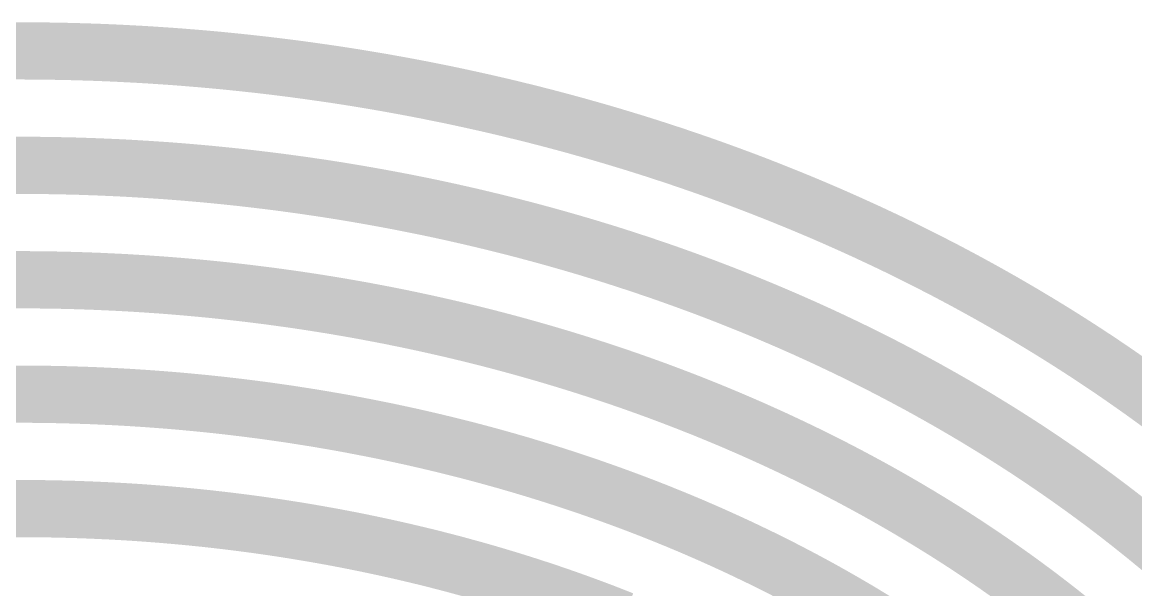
# Model space of a CAD drawing. Header units: metres. Extents: x -4.33 to 4.48, y -3.25 to 3.4.
# Drawn here: x 0.075 to 2.992, y 1.913 to 3.4 of the extents above; entities that cross this region are included whole.
import ezdxf

# ---------------------------------------------------------------- set-up
doc = ezdxf.new("R2010")
doc.units = ezdxf.units.M
doc.layers.add('FRONT', color=7, linetype='Continuous')

msp = doc.modelspace()

# ---------------------------------------------------------------- linework, layer by layer
at = {"layer": 'FRONT', "const_width": 0.15}
for points in [[(-0.0007, 3.325), (0.0265, 3.3252), (0.0537, 3.3253), (0.0809, 3.3253), (0.108, 3.3252), (0.1352, 3.3249), (0.1624, 3.3244), (0.1896, 3.3239), (0.2168, 3.3232), (0.2439, 3.3224), (0.2711, 3.3215), (0.2983, 3.3204), (0.3254, 3.3192), (0.3526, 3.3178), (0.3797, 3.3164), (0.4068, 3.3148), (0.4339, 3.313), (0.461, 3.3112), (0.4881, 3.3092), (0.5151, 3.307), (0.5422, 3.3048), (0.5692, 3.3024), (0.5962, 3.2999), (0.6232, 3.2972), (0.6502, 3.2944), (0.6771, 3.2915), (0.7041, 3.2885), (0.731, 3.2853), (0.7578, 3.282), (0.7847, 3.2786), (0.8115, 3.275), (0.8383, 3.2713), (0.8651, 3.2675), (0.8918, 3.2636), (0.9185, 3.2595), (0.9452, 3.2553), (0.9718, 3.2509), (0.9984, 3.2465), (1.025, 3.2419), (1.0515, 3.2371), (1.078, 3.2323), (1.1045, 3.2273), (1.1309, 3.2222), (1.1572, 3.2169), (1.1836, 3.2116), (1.2099, 3.2061), (1.2361, 3.2004), (1.2623, 3.1947), (1.2885, 3.1888), (1.3146, 3.1828), (1.3406, 3.1767), (1.3666, 3.1704), (1.3926, 3.164), (1.4185, 3.1575), (1.4443, 3.1509), (1.4701, 3.1441), (1.4959, 3.1372), (1.5216, 3.1302), (1.5472, 3.123), (1.5728, 3.1158), (1.5983, 3.1084), (1.6237, 3.1009), (1.6491, 3.0932), (1.6745, 3.0855), (1.6997, 3.0776), (1.7249, 3.0696), (1.7501, 3.0614), (1.7752, 3.0532), (1.8002, 3.0448), (1.8251, 3.0363), (1.85, 3.0277), (1.8748, 3.019), (1.8995, 3.0101), (1.9242, 3.0011), (1.9488, 2.992), (1.9733, 2.9828), (1.9977, 2.9735), (2.0221, 2.964), (2.0464, 2.9544), (2.0706, 2.9447), (2.0947, 2.9349), (2.1188, 2.925), (2.1428, 2.9149), (2.1667, 2.9048), (2.1905, 2.8945), (2.2142, 2.8841), (2.2378, 2.8736), (2.2614, 2.8629), (2.2849, 2.8522), (2.3082, 2.8413), (2.3315, 2.8304), (2.3548, 2.8193), (2.3779, 2.8081), (2.4009, 2.7968), (2.4238, 2.7853), (2.4467, 2.7738), (2.4694, 2.7621), (2.4921, 2.7504), (2.5146, 2.7385), (2.5371, 2.7265), (2.5595, 2.7144), (2.5817, 2.7022), (2.6039, 2.6899), (2.626, 2.6775), (2.6479, 2.665), (2.6698, 2.6523), (2.6916, 2.6396), (2.7132, 2.6267), (2.7348, 2.6138), (2.7562, 2.6007), (2.7776, 2.5876), (2.7988, 2.5743), (2.82, 2.5609), (2.841, 2.5474), (2.8619, 2.5339), (2.8827, 2.5202), (2.9034, 2.5064), (2.924, 2.4925), (2.9445, 2.4785), (2.9648, 2.4644), (2.985, 2.4502), (3.0052, 2.436), (3.0252, 2.4216), (3.0451, 2.4071), (3.0649, 2.3925), (3.0845, 2.3778)], [(-0.0032, 3.025), (0.0221, 3.0252), (0.0474, 3.0254), (0.0727, 3.0254), (0.098, 3.0253), (0.1233, 3.025), (0.1486, 3.0247), (0.1739, 3.0242), (0.1992, 3.0237), (0.2245, 3.023), (0.2498, 3.0221), (0.2751, 3.0212), (0.3003, 3.0201), (0.3256, 3.019), (0.3508, 3.0177), (0.3761, 3.0162), (0.4013, 3.0147), (0.4265, 3.013), (0.4518, 3.0113), (0.4769, 3.0094), (0.5021, 3.0074), (0.5273, 3.0052), (0.5524, 3.003), (0.5776, 3.0006), (0.6027, 2.9981), (0.6278, 2.9955), (0.6528, 2.9928), (0.6779, 2.9899), (0.7029, 2.9869), (0.7279, 2.9839), (0.7529, 2.9807), (0.7778, 2.9773), (0.8027, 2.9739), (0.8276, 2.9703), (0.8525, 2.9667), (0.8773, 2.9629), (0.9021, 2.959), (0.9269, 2.9549), (0.9516, 2.9508), (0.9763, 2.9465), (1.001, 2.9421), (1.0256, 2.9376), (1.0502, 2.933), (1.0748, 2.9283), (1.0993, 2.9234), (1.1238, 2.9185), (1.1482, 2.9134), (1.1726, 2.9082), (1.1969, 2.9029), (1.2213, 2.8974), (1.2455, 2.8919), (1.2697, 2.8862), (1.2939, 2.8804), (1.318, 2.8746), (1.3421, 2.8685), (1.3661, 2.8624), (1.3901, 2.8562), (1.414, 2.8498), (1.4379, 2.8434), (1.4617, 2.8368), (1.4855, 2.8301), (1.5092, 2.8233), (1.5329, 2.8164), (1.5565, 2.8094), (1.58, 2.8022), (1.6035, 2.795), (1.6269, 2.7876), (1.6503, 2.7801), (1.6736, 2.7725), (1.6968, 2.7648), (1.72, 2.757), (1.7431, 2.7491), (1.7661, 2.7411), (1.7891, 2.7329), (1.812, 2.7247), (1.8348, 2.7163), (1.8576, 2.7079), (1.8803, 2.6993), (1.903, 2.6906), (1.9255, 2.6818), (1.948, 2.6729), (1.9704, 2.6639), (1.9927, 2.6548), (2.015, 2.6456), (2.0372, 2.6362), (2.0593, 2.6268), (2.0813, 2.6173), (2.1033, 2.6076), (2.1252, 2.5979), (2.1469, 2.588), (2.1687, 2.5781), (2.1903, 2.568), (2.2118, 2.5578), (2.2333, 2.5476), (2.2547, 2.5372), (2.276, 2.5267), (2.2972, 2.5161), (2.3183, 2.5055), (2.3393, 2.4947), (2.3602, 2.4838), (2.3811, 2.4728), (2.4018, 2.4617), (2.4225, 2.4506), (2.4431, 2.4393), (2.4635, 2.4279), (2.4839, 2.4164), (2.5042, 2.4049), (2.5244, 2.3932), (2.5445, 2.3814), (2.5645, 2.3696), (2.5844, 2.3576), (2.6042, 2.3455), (2.6239, 2.3334), (2.6435, 2.3212), (2.663, 2.3088), (2.6824, 2.2964), (2.7017, 2.2839), (2.7209, 2.2712), (2.74, 2.2585), (2.7589, 2.2457), (2.7778, 2.2328), (2.7966, 2.2199), (2.8152, 2.2068), (2.8338, 2.1936), (2.8522, 2.1804), (2.8706, 2.167), (2.8888, 2.1536), (2.9069, 2.1401), (2.9249, 2.1265), (2.9428, 2.1128), (2.9605, 2.099), (2.9782, 2.0851), (2.9957, 2.0712), (3.0132, 2.0572), (3.0305, 2.043), (3.0477, 2.0288), (3.0647, 2.0146), (3.0817, 2.0002)], [(-0.0053, 2.7249), (0.0181, 2.7252), (0.0416, 2.7254), (0.065, 2.7254), (0.0884, 2.7254), (0.1118, 2.7252), (0.1352, 2.7249), (0.1586, 2.7246), (0.182, 2.7241), (0.2054, 2.7235), (0.2288, 2.7228), (0.2522, 2.722), (0.2756, 2.7211), (0.299, 2.72), (0.3224, 2.7189), (0.3458, 2.7177), (0.3691, 2.7163), (0.3925, 2.7149), (0.4158, 2.7133), (0.4391, 2.7117), (0.4624, 2.7099), (0.4857, 2.708), (0.509, 2.706), (0.5323, 2.7039), (0.5555, 2.7017), (0.5787, 2.6994), (0.6019, 2.697), (0.6251, 2.6944), (0.6483, 2.6918), (0.6714, 2.6891), (0.6946, 2.6862), (0.7176, 2.6833), (0.7407, 2.6802), (0.7638, 2.677), (0.7868, 2.6738), (0.8098, 2.6704), (0.8328, 2.6669), (0.8557, 2.6633), (0.8786, 2.6596), (0.9015, 2.6558), (0.9243, 2.6519), (0.9471, 2.6479), (0.9699, 2.6438), (0.9926, 2.6395), (1.0153, 2.6352), (1.038, 2.6308), (1.0606, 2.6262), (1.0832, 2.6216), (1.1058, 2.6168), (1.1283, 2.612), (1.1508, 2.607), (1.1732, 2.6019), (1.1956, 2.5968), (1.218, 2.5915), (1.2403, 2.5861), (1.2625, 2.5806), (1.2847, 2.5751), (1.3069, 2.5694), (1.329, 2.5636), (1.3511, 2.5577), (1.3731, 2.5517), (1.395, 2.5456), (1.417, 2.5394), (1.4388, 2.5331), (1.4606, 2.5267), (1.4824, 2.5202), (1.5041, 2.5136), (1.5257, 2.5069), (1.5473, 2.5001), (1.5688, 2.4932), (1.5903, 2.4862), (1.6117, 2.4791), (1.6331, 2.4719), (1.6543, 2.4646), (1.6756, 2.4572), (1.6967, 2.4497), (1.7178, 2.4421), (1.7389, 2.4344), (1.7598, 2.4266), (1.7807, 2.4187), (1.8016, 2.4107), (1.8224, 2.4026), (1.8431, 2.3944), (1.8637, 2.3862), (1.8842, 2.3778), (1.9047, 2.3693), (1.9252, 2.3608), (1.9455, 2.3521), (1.9658, 2.3433), (1.986, 2.3345), (2.0061, 2.3255), (2.0261, 2.3165), (2.0461, 2.3074), (2.066, 2.2981), (2.0858, 2.2888), (2.1055, 2.2794), (2.1252, 2.2699), (2.1448, 2.2603), (2.1643, 2.2506), (2.1837, 2.2408), (2.203, 2.231), (2.2222, 2.221), (2.2414, 2.211), (2.2605, 2.2008), (2.2794, 2.1906), (2.2983, 2.1803), (2.3172, 2.1699), (2.3359, 2.1594), (2.3545, 2.1488), (2.3731, 2.1381), (2.3915, 2.1274), (2.4099, 2.1165), (2.4281, 2.1056), (2.4463, 2.0946), (2.4644, 2.0835), (2.4824, 2.0723), (2.5003, 2.0611), (2.5181, 2.0497), (2.5358, 2.0383), (2.5534, 2.0268), (2.5709, 2.0152), (2.5883, 2.0035), (2.6056, 1.9917), (2.6228, 1.9799), (2.6399, 1.9679), (2.6569, 1.9559), (2.6738, 1.9439), (2.6906, 1.9317), (2.7073, 1.9194), (2.7239, 1.9071), (2.7404, 1.8947), (2.7567, 1.8822), (2.773, 1.8697), (2.7892, 1.8571), (2.8052, 1.8444), (2.8212, 1.8316)], [(-0.007, 2.4249), (0.0145, 2.4252), (0.0361, 2.4254), (0.0576, 2.4255), (0.0791, 2.4255), (0.1006, 2.4254), (0.1222, 2.4252), (0.1437, 2.4249), (0.1652, 2.4245), (0.1868, 2.424), (0.2083, 2.4234), (0.2298, 2.4227), (0.2513, 2.422), (0.2728, 2.4211), (0.2943, 2.4201), (0.3158, 2.4191), (0.3373, 2.4179), (0.3587, 2.4167), (0.3802, 2.4153), (0.4017, 2.4139), (0.4231, 2.4123), (0.4445, 2.4107), (0.4659, 2.409), (0.4873, 2.4072), (0.5087, 2.4052), (0.5301, 2.4032), (0.5514, 2.4011), (0.5728, 2.3989), (0.5941, 2.3966), (0.6154, 2.3942), (0.6366, 2.3917), (0.6579, 2.3891), (0.6791, 2.3864), (0.7003, 2.3837), (0.7215, 2.3808), (0.7426, 2.3778), (0.7638, 2.3748), (0.7849, 2.3716), (0.8059, 2.3683), (0.827, 2.365), (0.848, 2.3616), (0.869, 2.358), (0.89, 2.3544), (0.9109, 2.3507), (0.9318, 2.3469), (0.9526, 2.3429), (0.9735, 2.3389), (0.9943, 2.3348), (1.015, 2.3307), (1.0357, 2.3264), (1.0564, 2.322), (1.0771, 2.3175), (1.0977, 2.313), (1.1182, 2.3083), (1.1387, 2.3036), (1.1592, 2.2987), (1.1797, 2.2938), (1.2001, 2.2888), (1.2204, 2.2837), (1.2407, 2.2785), (1.261, 2.2732), (1.2812, 2.2678), (1.3014, 2.2623), (1.3215, 2.2567), (1.3416, 2.2511), (1.3616, 2.2453), (1.3816, 2.2395), (1.4015, 2.2335), (1.4214, 2.2275), (1.4412, 2.2214), (1.461, 2.2152), (1.4807, 2.2089), (1.5003, 2.2025), (1.5199, 2.1961), (1.5395, 2.1895), (1.559, 2.1829), (1.5784, 2.1761), (1.5978, 2.1693), (1.6171, 2.1624), (1.6363, 2.1554), (1.6555, 2.1483), (1.6746, 2.1412), (1.6937, 2.1339), (1.7127, 2.1266), (1.7316, 2.1192), (1.7505, 2.1116), (1.7693, 2.104), (1.788, 2.0964), (1.8067, 2.0886), (1.8253, 2.0808), (1.8438, 2.0728), (1.8623, 2.0648), (1.8807, 2.0567), (1.899, 2.0485), (1.9173, 2.0402), (1.9354, 2.0319), (1.9535, 2.0235), (1.9716, 2.0149), (1.9895, 2.0063), (2.0074, 1.9977), (2.0252, 1.9889), (2.0429, 1.9801), (2.0606, 1.9712), (2.0782, 1.9622), (2.0956, 1.9531), (2.1131, 1.9439), (2.1304, 1.9347), (2.1476, 1.9254), (2.1648, 1.916), (2.1819, 1.9065), (2.1989, 1.8969), (2.2158, 1.8873), (2.2326, 1.8776), (2.2494, 1.8678), (2.2661, 1.858), (2.2826, 1.848), (2.2991, 1.838), (2.3155, 1.8279)], [(-0.0083, 2.1249), (0.0113, 2.1252), (0.0309, 2.1254), (0.0506, 2.1255), (0.0702, 2.1255), (0.0899, 2.1255), (0.1095, 2.1254), (0.1292, 2.1252), (0.1488, 2.1249), (0.1684, 2.1245), (0.1881, 2.124), (0.2077, 2.1235), (0.2273, 2.1228), (0.247, 2.1221), (0.2666, 2.1213), (0.2862, 2.1204), (0.3058, 2.1195), (0.3254, 2.1184), (0.345, 2.1173), (0.3646, 2.1161), (0.3841, 2.1148), (0.4037, 2.1134), (0.4232, 2.1119), (0.4428, 2.1104), (0.4623, 2.1087), (0.4818, 2.107), (0.5013, 2.1052), (0.5208, 2.1033), (0.5402, 2.1013), (0.5596, 2.0993), (0.5791, 2.0971), (0.5985, 2.0949), (0.6178, 2.0926), (0.6372, 2.0902), (0.6565, 2.0877), (0.6759, 2.0852), (0.6951, 2.0825), (0.7144, 2.0798), (0.7337, 2.077), (0.7529, 2.0741), (0.7721, 2.0711), (0.7912, 2.0681), (0.8104, 2.0649), (0.8295, 2.0617), (0.8486, 2.0584), (0.8676, 2.055), (0.8866, 2.0516), (0.9056, 2.048), (0.9246, 2.0444), (0.9435, 2.0407), (0.9624, 2.0369), (0.9812, 2.033), (1.0001, 2.029), (1.0188, 2.025), (1.0376, 2.0209), (1.0563, 2.0167), (1.075, 2.0124), (1.0936, 2.008), (1.1122, 2.0036), (1.1308, 1.9991), (1.1493, 1.9945), (1.1677, 1.9898), (1.1862, 1.985), (1.2046, 1.9802), (1.2229, 1.9752), (1.2412, 1.9702), (1.2594, 1.9652), (1.2776, 1.96), (1.2958, 1.9548), (1.3139, 1.9494), (1.332, 1.944), (1.35, 1.9386), (1.3679, 1.933), (1.3858, 1.9274), (1.4037, 1.9217), (1.4215, 1.9159), (1.4393, 1.91), (1.457, 1.9041), (1.4746, 1.898), (1.4922, 1.892), (1.5097, 1.8858), (1.5272, 1.8795), (1.5446, 1.8732), (1.562, 1.8668), (1.5793, 1.8603), (1.5966, 1.8538), (1.6138, 1.8471), (1.6309, 1.8404), (1.648, 1.8337)]]:
    msp.add_lwpolyline(points, dxfattribs=at)

doc.saveas('drawing.dxf')
